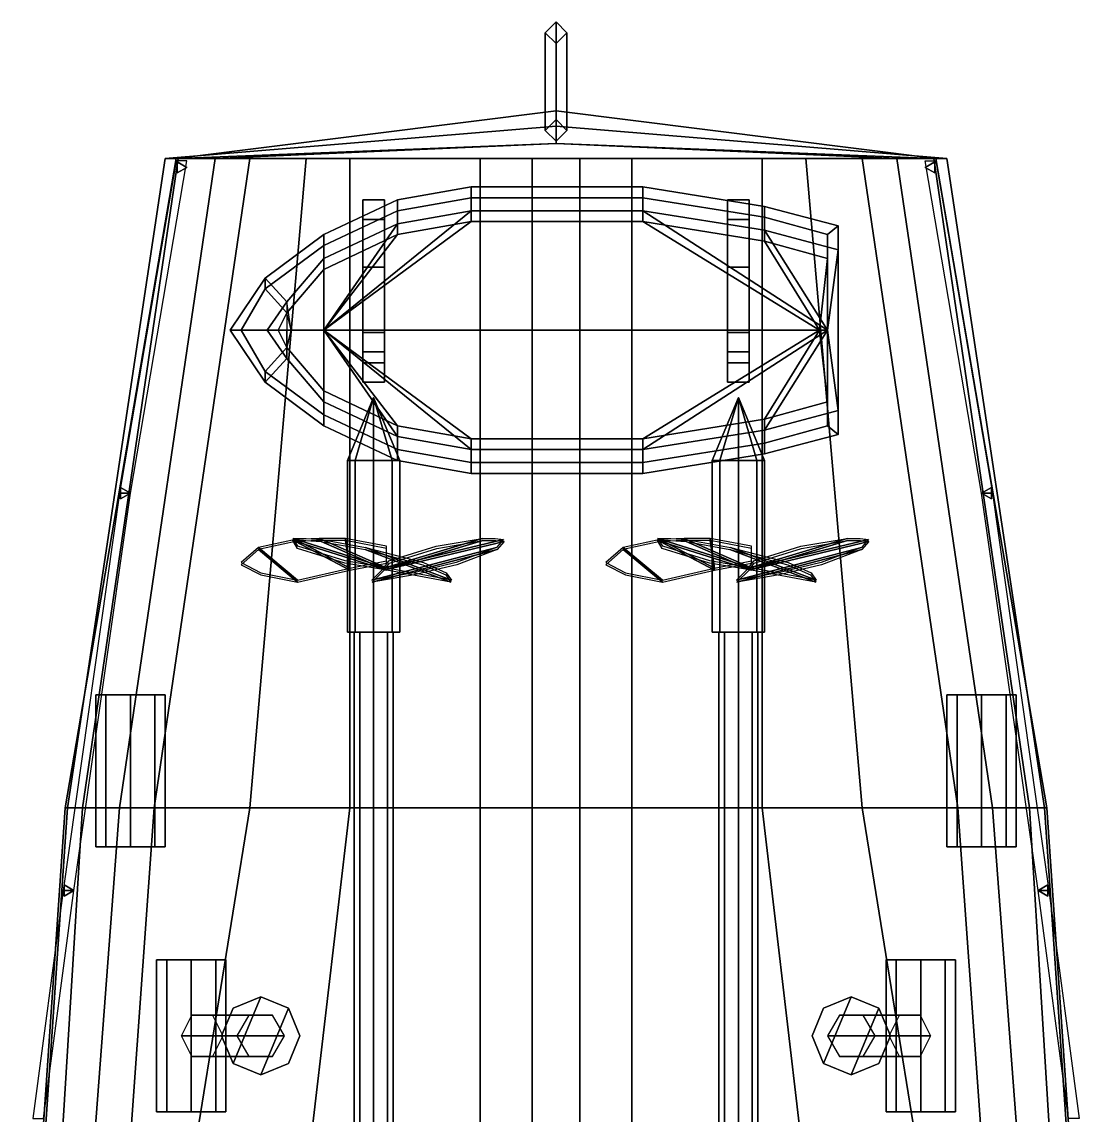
# Model space of a CAD drawing. Header units: millimetres. Extents: x -2.8 to 3, y -17.3 to 32.
# Drawn here: x -2.46 to 2.46, y 12.02 to 17.05 of the extents above; entities that cross this region are included whole.
import ezdxf

# ---------------------------------------------------------------- set-up
doc = ezdxf.new("R2010")
doc.units = ezdxf.units.MM
for name, color, linetype in [('boat', 1, 'Continuous'), ('prop', 1, 'Continuous'), ('r2', 4, 'Continuous'), ('railings', 6, 'Continuous')]:
    doc.layers.add(name, color=color, linetype=linetype)

msp = doc.modelspace()

# ---------------------------------------------------------------- linework, layer by layer
for points in [[(0, 16.6, 1.53), (-0.05, 16.55, 1.53), (-0.05, 17, 3.99), (0, 17.05, 3.99)], [(0, 17.05, 3.99), (-0.05, 17, 3.99), (0, 16.95, 3.99), (0.05, 17, 3.99)], [(0.05, 16.55, 1.53), (0, 16.6, 1.53), (0, 17.05, 3.99), (0.05, 17, 3.99)], [(-0.05, 16.55, 1.53), (0, 16.5, 1.53), (0, 16.95, 3.99), (-0.05, 17, 3.99)], [(0, 16.5, 1.53), (0.05, 16.55, 1.53), (0.05, 17, 3.99), (0, 16.95, 3.99)], [(0, 16.64, 1.58), (0, 16.57, 0.92), (-1.8, 16.42, 0.92), (-1.75, 16.42, 1.53)], [(0, 16.64, 1.58), (0, 16.64, 1.58), (-1.75, 16.42, 1.53), (1.75, 16.42, 1.53)], [(1.75, 16.42, 1.53), (1.8, 16.42, 0.92), (0, 16.57, 0.92), (0, 16.64, 1.58)], [(0, 16.57, 0.92), (0, 16.49, 0.36), (-1.74, 16.42, 0.36), (-1.8, 16.42, 0.92)], [(1.8, 16.42, 0.92), (1.74, 16.42, 0.36), (0, 16.49, 0.36), (0, 16.57, 0.92)], [(0, 16.49, 0.36), (0, 16.49, 0.36), (-1.57, 16.42), (-1.74, 16.42, 0.36)], [(0, 16.49, 0.36), (1.57, 16.42), (-1.57, 16.42)], [(1.74, 16.42, 0.36), (1.57, 16.42), (0, 16.49, 0.36)], [(-1.75, 16.42, 1.53), (-1.8, 16.42, 0.92), (-2.25, 13.43, 1.05), (-2.26, 13.43, 1.49)], [(-2.26, 13.43, 1.49), (2.26, 13.43, 1.49), (1.75, 16.42, 1.53), (-1.75, 16.42, 1.53)], [(-1.8, 16.42, 0.92), (-1.74, 16.42, 0.36), (-2.18, 13.43, 0.44), (-2.25, 13.43, 1.05)], [(-1.74, 16.42, 0.36), (-1.57, 16.42), (-2.01, 13.43), (-2.18, 13.43, 0.44)], [(-1.57, 16.42), (-1.41, 16.42, -0.18), (-1.85, 13.43, -0.22), (-2.01, 13.43)], [(-1.41, 16.42, -0.18), (-1.15, 16.42, -0.21), (-1.41, 13.43, -0.33), (-1.85, 13.43, -0.22)], [(1.57, 16.42), (1.41, 16.42, -0.18), (-1.41, 16.42, -0.18), (-1.57, 16.42)], [(-1.15, 16.42, -0.21), (-0.95, 16.42, -0.23), (-0.95, 13.43, -0.45), (-1.41, 13.43, -0.33)], [(1.41, 16.42, -0.18), (1.15, 16.42, -0.21), (-1.15, 16.42, -0.21), (-1.41, 16.42, -0.18)], [(1.15, 16.42, -0.21), (0.95, 16.42, -0.23), (-0.95, 16.42, -0.23), (-1.15, 16.42, -0.21)], [(-0.95, 16.42, -0.23), (-0.35, 16.42, -0.29), (-0.35, 13.43, -0.59), (-0.95, 13.43, -0.45)], [(0.95, 16.42, -0.23), (0.35, 16.42, -0.29), (-0.35, 16.42, -0.29), (-0.95, 16.42, -0.23)], [(-0.35, 16.42, -0.29), (-0.11, 16.42, -0.31), (-0.11, 13.43, -0.65), (-0.35, 13.43, -0.59)], [(0.35, 16.42, -0.29), (0.11, 16.42, -0.31), (-0.11, 16.42, -0.31), (-0.35, 16.42, -0.29)], [(-0.11, 16.42, -0.31), (0.11, 16.42, -0.31), (0.11, 13.43, -0.65), (-0.11, 13.43, -0.65)], [(0.35, 13.43, -0.59), (0.11, 13.43, -0.65), (0.11, 16.42, -0.31), (0.35, 16.42, -0.29)], [(0.95, 13.43, -0.45), (0.35, 13.43, -0.59), (0.35, 16.42, -0.29), (0.95, 16.42, -0.23)], [(1.41, 13.43, -0.33), (0.95, 13.43, -0.45), (0.95, 16.42, -0.23), (1.15, 16.42, -0.21)], [(1.85, 13.43, -0.22), (1.41, 13.43, -0.33), (1.15, 16.42, -0.21), (1.41, 16.42, -0.18)], [(2.01, 13.43), (1.85, 13.43, -0.22), (1.41, 16.42, -0.18), (1.57, 16.42)], [(2.18, 13.43, 0.44), (2.01, 13.43), (1.57, 16.42), (1.74, 16.42, 0.36)], [(2.25, 13.43, 1.05), (2.18, 13.43, 0.44), (1.74, 16.42, 0.36), (1.8, 16.42, 0.92)], [(2.26, 13.43, 1.49), (2.25, 13.43, 1.05), (1.8, 16.42, 0.92), (1.75, 16.42, 1.53)], [(-0.89, 16.14, -1.46), (-0.89, 15.62, -0.63), (-0.89, 15.62, -0.32), (-0.89, 16.23, -0.32)], [(-0.89, 16.23, -0.32), (-0.89, 15.62, -0.32), (-0.79, 15.62, -0.32), (-0.79, 16.23, -0.32)], [(-0.79, 16.23, -0.32), (-0.79, 16.14, -1.46), (-0.89, 16.14, -1.46), (-0.89, 16.23, -0.32)], [(-0.79, 15.62, -0.32), (-0.79, 15.62, -0.63), (-0.79, 16.14, -1.46), (-0.79, 16.23, -0.32)], [(0.79, 16.23, -0.32), (0.79, 15.62, -0.32), (0.89, 15.62, -0.32), (0.89, 16.23, -0.32)], [(0.79, 16.14, -1.46), (0.79, 15.62, -0.63), (0.79, 15.62, -0.32), (0.79, 16.23, -0.32)], [(0.89, 16.23, -0.32), (0.89, 16.14, -1.46), (0.79, 16.14, -1.46), (0.79, 16.23, -0.32)], [(0.89, 15.62, -0.32), (0.89, 15.62, -0.63), (0.89, 16.14, -1.46), (0.89, 16.23, -0.32)], [(-0.89, 15.92, -1.59), (-0.89, 15.53, -1.59), (-0.89, 15.62, -0.63), (-0.89, 16.14, -1.46)], [(-0.79, 16.14, -1.46), (-0.79, 15.92, -1.59), (-0.89, 15.92, -1.59), (-0.89, 16.14, -1.46)], [(-0.79, 15.62, -0.63), (-0.79, 15.53, -1.59), (-0.79, 15.92, -1.59), (-0.79, 16.14, -1.46)], [(0.79, 15.92, -1.59), (0.79, 15.53, -1.59), (0.79, 15.62, -0.63), (0.79, 16.14, -1.46)], [(0.89, 16.14, -1.46), (0.89, 15.92, -1.59), (0.79, 15.92, -1.59), (0.79, 16.14, -1.46)], [(0.89, 15.62, -0.63), (0.89, 15.53, -1.59), (0.89, 15.92, -1.59), (0.89, 16.14, -1.46)], [(-0.79, 15.92, -1.59), (-0.79, 15.53, -1.59), (-0.89, 15.53, -1.59), (-0.89, 15.92, -1.59)], [(0.89, 15.92, -1.59), (0.89, 15.53, -1.59), (0.79, 15.53, -1.59), (0.79, 15.92, -1.59)], [(-0.89, 15.53, -1.59), (-0.89, 15.48, -1.52), (-0.89, 15.39, -0.63), (-0.89, 15.62, -0.63)], [(-0.89, 15.62, -0.63), (-0.89, 15.39, -0.63), (-0.79, 15.39, -0.63), (-0.79, 15.62, -0.63)], [(-0.89, 15.62, -0.32), (-0.89, 15.62, -0.63), (-0.79, 15.62, -0.63), (-0.79, 15.62, -0.32)], [(-0.79, 15.39, -0.63), (-0.79, 15.48, -1.52), (-0.79, 15.53, -1.59), (-0.79, 15.62, -0.63)], [(0.79, 15.53, -1.59), (0.79, 15.48, -1.52), (0.79, 15.39, -0.63), (0.79, 15.62, -0.63)], [(0.79, 15.62, -0.63), (0.79, 15.39, -0.63), (0.89, 15.39, -0.63), (0.89, 15.62, -0.63)], [(0.79, 15.62, -0.32), (0.79, 15.62, -0.63), (0.89, 15.62, -0.63), (0.89, 15.62, -0.32)], [(0.89, 15.39, -0.63), (0.89, 15.48, -1.52), (0.89, 15.53, -1.59), (0.89, 15.62, -0.63)], [(-0.79, 15.53, -1.59), (-0.79, 15.48, -1.52), (-0.89, 15.48, -1.52), (-0.89, 15.53, -1.59)], [(0.89, 15.53, -1.59), (0.89, 15.48, -1.52), (0.79, 15.48, -1.52), (0.79, 15.53, -1.59)], [(-0.89, 15.39, -0.63), (-0.89, 15.48, -1.52), (-0.79, 15.48, -1.52), (-0.79, 15.39, -0.63)], [(0.79, 15.39, -0.63), (0.79, 15.48, -1.52), (0.89, 15.48, -1.52), (0.89, 15.39, -0.63)], [(-0.9036, 14.24, -1.1064), (-0.93, 14.24, -1.17), (-0.93, 9.01, -0.77), (-0.9036, 9.01, -0.7064)], [(-0.93, 14.24, -1.17), (-0.9036, 14.24, -1.2336), (-0.9036, 9.01, -0.8336), (-0.93, 9.01, -0.77)], [(-0.84, 14.24, -1.08), (-0.9036, 14.24, -1.1064), (-0.9036, 9.01, -0.7064), (-0.84, 9.01, -0.68)], [(-0.9036, 14.24, -1.2336), (-0.84, 14.24, -1.26), (-0.84, 9.01, -0.86), (-0.9036, 9.01, -0.8336)], [(-0.7764, 14.24, -1.1064), (-0.84, 14.24, -1.08), (-0.84, 9.01, -0.68), (-0.7764, 9.01, -0.7064)], [(-0.84, 14.24, -1.26), (-0.7764, 14.24, -1.2336), (-0.7764, 9.01, -0.8336), (-0.84, 9.01, -0.86)], [(-0.75, 14.24, -1.17), (-0.7764, 14.24, -1.1064), (-0.7764, 9.01, -0.7064), (-0.75, 9.01, -0.77)], [(-0.7764, 14.24, -1.2336), (-0.75, 14.24, -1.17), (-0.75, 9.01, -0.77), (-0.7764, 9.01, -0.8336)], [(0.7764, 14.24, -1.1064), (0.75, 14.24, -1.17), (0.75, 9.01, -0.77), (0.7764, 9.01, -0.7064)], [(0.75, 14.24, -1.17), (0.7764, 14.24, -1.2336), (0.7764, 9.01, -0.8336), (0.75, 9.01, -0.77)], [(0.84, 14.24, -1.08), (0.7764, 14.24, -1.1064), (0.7764, 9.01, -0.7064), (0.84, 9.01, -0.68)], [(0.7764, 14.24, -1.2336), (0.84, 14.24, -1.26), (0.84, 9.01, -0.86), (0.7764, 9.01, -0.8336)], [(0.9036, 14.24, -1.1064), (0.84, 14.24, -1.08), (0.84, 9.01, -0.68), (0.9036, 9.01, -0.7064)], [(0.84, 14.24, -1.26), (0.9036, 14.24, -1.2336), (0.9036, 9.01, -0.8336), (0.84, 9.01, -0.86)], [(0.93, 14.24, -1.17), (0.9036, 14.24, -1.1064), (0.9036, 9.01, -0.7064), (0.93, 9.01, -0.77)], [(0.9036, 14.24, -1.2336), (0.93, 14.24, -1.17), (0.93, 9.01, -0.77), (0.9036, 9.01, -0.8336)], [(-2.12, 13.25, 1.67), (-2.0731, 13.25, 1.7831), (-2.0731, 13.95, 1.7831), (-2.12, 13.95, 1.67)], [(-2.0731, 13.95, 1.7831), (-1.8, 13.95, 1.67), (-1.8469, 13.95, 1.5569), (-2.12, 13.95, 1.67)], [(-2.0731, 13.25, 1.5569), (-2.12, 13.25, 1.67), (-2.12, 13.95, 1.67), (-2.0731, 13.95, 1.5569)], [(-2.12, 13.95, 1.67), (-1.8469, 13.95, 1.5569), (-1.96, 13.95, 1.51), (-2.0731, 13.95, 1.5569)], [(-1.96, 13.95, 1.83), (-1.8469, 13.95, 1.7831), (-1.8, 13.95, 1.67), (-2.0731, 13.95, 1.7831)], [(-2.0731, 13.25, 1.7831), (-1.96, 13.25, 1.83), (-1.96, 13.95, 1.83), (-2.0731, 13.95, 1.7831)], [(-1.96, 13.25, 1.51), (-2.0731, 13.25, 1.5569), (-2.0731, 13.95, 1.5569), (-1.96, 13.95, 1.51)], [(-1.96, 13.25, 1.83), (-1.8469, 13.25, 1.7831), (-1.8469, 13.95, 1.7831), (-1.96, 13.95, 1.83)], [(-1.8469, 13.25, 1.5569), (-1.96, 13.25, 1.51), (-1.96, 13.95, 1.51), (-1.8469, 13.95, 1.5569)], [(-1.8469, 13.25, 1.7831), (-1.8, 13.25, 1.67), (-1.8, 13.95, 1.67), (-1.8469, 13.95, 1.7831)], [(-1.8, 13.25, 1.67), (-1.8469, 13.25, 1.5569), (-1.8469, 13.95, 1.5569), (-1.8, 13.95, 1.67)], [(2.0731, 13.95, 1.7831), (1.8, 13.95, 1.67), (1.8469, 13.95, 1.7831), (1.96, 13.95, 1.83)], [(2.12, 13.95, 1.67), (1.8469, 13.95, 1.5569), (1.8, 13.95, 1.67), (2.0731, 13.95, 1.7831)], [(1.8469, 13.95, 1.7831), (1.8, 13.95, 1.67), (1.8, 13.25, 1.67), (1.8469, 13.25, 1.7831)], [(1.8, 13.95, 1.67), (1.8469, 13.95, 1.5569), (1.8469, 13.25, 1.5569), (1.8, 13.25, 1.67)], [(1.96, 13.95, 1.83), (1.8469, 13.95, 1.7831), (1.8469, 13.25, 1.7831), (1.96, 13.25, 1.83)], [(1.8469, 13.95, 1.5569), (1.96, 13.95, 1.51), (1.96, 13.25, 1.51), (1.8469, 13.25, 1.5569)], [(2.0731, 13.95, 1.5569), (1.96, 13.95, 1.51), (1.8469, 13.95, 1.5569), (2.12, 13.95, 1.67)], [(2.0731, 13.95, 1.7831), (1.96, 13.95, 1.83), (1.96, 13.25, 1.83), (2.0731, 13.25, 1.7831)], [(1.96, 13.95, 1.51), (2.0731, 13.95, 1.5569), (2.0731, 13.25, 1.5569), (1.96, 13.25, 1.51)], [(2.12, 13.95, 1.67), (2.0731, 13.95, 1.7831), (2.0731, 13.25, 1.7831), (2.12, 13.25, 1.67)], [(2.0731, 13.95, 1.5569), (2.12, 13.95, 1.67), (2.12, 13.25, 1.67), (2.0731, 13.25, 1.5569)], [(-2.26, 13.43, 1.49), (-2.25, 13.43, 1.05), (-2.45, 10.52, 1.05), (-2.46, 10.52, 1.5)], [(2.26, 13.43, 1.49), (-2.26, 13.43, 1.49), (-2.46, 10.52, 1.5), (2.46, 10.52, 1.5)], [(-2.25, 13.43, 1.05), (-2.18, 13.43, 0.44), (-2.36, 10.52, 0.44), (-2.45, 10.52, 1.05)], [(-2.18, 13.43, 0.44), (-2.01, 13.43), (-2.23, 10.52), (-2.36, 10.52, 0.44)], [(-2.01, 13.43), (-1.85, 13.43, -0.22), (-2.06, 10.52, -0.26), (-2.23, 10.52)], [(-1.85, 13.43, -0.22), (-1.41, 13.43, -0.33), (-1.88, 10.52, -0.33), (-2.06, 10.52, -0.26)], [(-1.41, 13.43, -0.33), (-0.95, 13.43, -0.45), (-1.29, 10.52, -0.57), (-1.88, 10.52, -0.33)], [(-0.95, 13.43, -0.45), (-0.35, 13.43, -0.59), (-0.35, 10.52, -0.85), (-1.29, 10.52, -0.57)], [(-0.35, 13.43, -0.59), (-0.11, 13.43, -0.65), (-0.11, 10.52, -0.92), (-0.35, 10.52, -0.85)], [(-0.11, 13.43, -0.65), (-0.11, 13.43, -0.65), (-0.11, 11.34, -1.71), (-0.11, 10.52, -0.92)], [(-0.11, 13.43, -0.65), (0.11, 13.43, -0.65), (0.11, 11.34, -1.71), (-0.11, 11.34, -1.71)], [(0.11, 10.52, -0.92), (0.11, 11.34, -1.71), (0.11, 13.43, -0.65)], [(0.35, 10.52, -0.85), (0.11, 10.52, -0.92), (0.11, 13.43, -0.65), (0.35, 13.43, -0.59)], [(1.29, 10.52, -0.57), (0.35, 10.52, -0.85), (0.35, 13.43, -0.59), (0.95, 13.43, -0.45)], [(1.88, 10.52, -0.33), (1.29, 10.52, -0.57), (0.95, 13.43, -0.45), (1.41, 13.43, -0.33)], [(2.06, 10.52, -0.26), (1.88, 10.52, -0.33), (1.41, 13.43, -0.33), (1.85, 13.43, -0.22)], [(2.23, 10.52), (2.06, 10.52, -0.26), (1.85, 13.43, -0.22), (2.01, 13.43)], [(2.36, 10.52, 0.44), (2.23, 10.52), (2.01, 13.43), (2.18, 13.43, 0.44)], [(2.45, 10.52, 1.05), (2.36, 10.52, 0.44), (2.18, 13.43, 0.44), (2.25, 13.43, 1.05)], [(2.46, 10.52, 1.5), (2.45, 10.52, 1.05), (2.25, 13.43, 1.05), (2.26, 13.43, 1.49)], [(-2.12, 13.25, 1.67), (-1.8469, 13.25, 1.5569), (-1.8, 13.25, 1.67), (-2.0731, 13.25, 1.7831)], [(-2.0731, 13.25, 1.5569), (-1.96, 13.25, 1.51), (-1.8469, 13.25, 1.5569), (-2.12, 13.25, 1.67)], [(-2.0731, 13.25, 1.7831), (-1.8, 13.25, 1.67), (-1.8469, 13.25, 1.7831), (-1.96, 13.25, 1.83)], [(1.96, 13.25, 1.83), (1.8469, 13.25, 1.7831), (1.8, 13.25, 1.67), (2.0731, 13.25, 1.7831)], [(2.0731, 13.25, 1.7831), (1.8, 13.25, 1.67), (1.8469, 13.25, 1.5569), (2.12, 13.25, 1.67)], [(2.12, 13.25, 1.67), (1.8469, 13.25, 1.5569), (1.96, 13.25, 1.51), (2.0731, 13.25, 1.5569)], [(-1.84, 12.73, 2.38), (-1.5669, 12.73, 2.2669), (-1.68, 12.73, 2.22), (-1.7931, 12.73, 2.2669)], [(-1.7931, 12.03, 2.2669), (-1.84, 12.03, 2.38), (-1.84, 12.73, 2.38), (-1.7931, 12.73, 2.2669)], [(-1.7931, 12.73, 2.4931), (-1.52, 12.73, 2.38), (-1.5669, 12.73, 2.2669), (-1.84, 12.73, 2.38)], [(-1.84, 12.03, 2.38), (-1.7931, 12.03, 2.4931), (-1.7931, 12.73, 2.4931), (-1.84, 12.73, 2.38)], [(-1.68, 12.03, 2.22), (-1.7931, 12.03, 2.2669), (-1.7931, 12.73, 2.2669), (-1.68, 12.73, 2.22)], [(-1.7931, 12.03, 2.4931), (-1.68, 12.03, 2.54), (-1.68, 12.73, 2.54), (-1.7931, 12.73, 2.4931)], [(-1.68, 12.73, 2.54), (-1.5669, 12.73, 2.4931), (-1.52, 12.73, 2.38), (-1.7931, 12.73, 2.4931)], [(-1.5669, 12.03, 2.2669), (-1.68, 12.03, 2.22), (-1.68, 12.73, 2.22), (-1.5669, 12.73, 2.2669)], [(-1.68, 12.03, 2.54), (-1.5669, 12.03, 2.4931), (-1.5669, 12.73, 2.4931), (-1.68, 12.73, 2.54)], [(-1.52, 12.03, 2.38), (-1.5669, 12.03, 2.2669), (-1.5669, 12.73, 2.2669), (-1.52, 12.73, 2.38)], [(-1.5669, 12.03, 2.4931), (-1.52, 12.03, 2.38), (-1.52, 12.73, 2.38), (-1.5669, 12.73, 2.4931)], [(1.52, 12.73, 2.38), (1.5669, 12.73, 2.2669), (1.5669, 12.03, 2.2669), (1.52, 12.03, 2.38)], [(1.84, 12.73, 2.38), (1.5669, 12.73, 2.2669), (1.52, 12.73, 2.38), (1.7931, 12.73, 2.4931)], [(1.5669, 12.73, 2.4931), (1.52, 12.73, 2.38), (1.52, 12.03, 2.38), (1.5669, 12.03, 2.4931)], [(1.7931, 12.73, 2.4931), (1.52, 12.73, 2.38), (1.5669, 12.73, 2.4931), (1.68, 12.73, 2.54)], [(1.7931, 12.73, 2.2669), (1.68, 12.73, 2.22), (1.5669, 12.73, 2.2669), (1.84, 12.73, 2.38)], [(1.5669, 12.73, 2.2669), (1.68, 12.73, 2.22), (1.68, 12.03, 2.22), (1.5669, 12.03, 2.2669)], [(1.68, 12.73, 2.54), (1.5669, 12.73, 2.4931), (1.5669, 12.03, 2.4931), (1.68, 12.03, 2.54)], [(1.68, 12.73, 2.22), (1.7931, 12.73, 2.2669), (1.7931, 12.03, 2.2669), (1.68, 12.03, 2.22)], [(1.7931, 12.73, 2.4931), (1.68, 12.73, 2.54), (1.68, 12.03, 2.54), (1.7931, 12.03, 2.4931)], [(1.7931, 12.73, 2.2669), (1.84, 12.73, 2.38), (1.84, 12.03, 2.38), (1.7931, 12.03, 2.2669)], [(1.84, 12.73, 2.38), (1.7931, 12.73, 2.4931), (1.7931, 12.03, 2.4931), (1.84, 12.03, 2.38)], [(-1.4873, 12.5073, 1.62), (-1.54, 12.38, 1.62), (-1.4873, 12.2527, 1.62), (-1.36, 12.56, 1.62)], [(-1.4873, 12.5073, 1.62), (-1.36, 12.56, 1.62), (-1.36, 12.56, 1.49), (-1.4873, 12.5073, 1.49)], [(-1.36, 12.56, 1.62), (-1.4873, 12.2527, 1.62), (-1.36, 12.2, 1.62), (-1.2327, 12.5073, 1.62)], [(-1.36, 12.56, 1.62), (-1.2327, 12.5073, 1.62), (-1.2327, 12.5073, 1.49), (-1.36, 12.56, 1.49)], [(1.2327, 12.2527, 1.62), (1.36, 12.56, 1.62), (1.2327, 12.5073, 1.62), (1.18, 12.38, 1.62)], [(1.2327, 12.5073, 1.62), (1.36, 12.56, 1.62), (1.36, 12.56, 1.49), (1.2327, 12.5073, 1.49)], [(1.36, 12.2, 1.62), (1.4873, 12.5073, 1.62), (1.36, 12.56, 1.62), (1.2327, 12.2527, 1.62)], [(1.36, 12.56, 1.62), (1.4873, 12.5073, 1.62), (1.4873, 12.5073, 1.49), (1.36, 12.56, 1.49)], [(-1.54, 12.38, 1.62), (-1.4873, 12.5073, 1.62), (-1.4873, 12.5073, 1.49), (-1.54, 12.38, 1.49)], [(-1.2327, 12.5073, 1.62), (-1.36, 12.2, 1.62), (-1.2327, 12.2527, 1.62), (-1.18, 12.38, 1.62)], [(-1.2327, 12.5073, 1.62), (-1.18, 12.38, 1.62), (-1.18, 12.38, 1.49), (-1.2327, 12.5073, 1.49)], [(1.18, 12.38, 1.62), (1.2327, 12.5073, 1.62), (1.2327, 12.5073, 1.49), (1.18, 12.38, 1.49)], [(1.4873, 12.2527, 1.62), (1.54, 12.38, 1.62), (1.4873, 12.5073, 1.62), (1.36, 12.2, 1.62)], [(1.4873, 12.5073, 1.62), (1.54, 12.38, 1.62), (1.54, 12.38, 1.49), (1.4873, 12.5073, 1.49)], [(-1.415, 12.4753, 1.62), (-1.47, 12.38, 1.62), (-1.7253, 12.38, 2.245), (-1.6776, 12.4753, 2.2725)], [(-1.305, 12.4753, 1.62), (-1.415, 12.4753, 1.62), (-1.6776, 12.4753, 2.2725), (-1.5824, 12.4753, 2.3275)], [(-1.25, 12.38, 1.62), (-1.305, 12.4753, 1.62), (-1.5824, 12.4753, 2.3275), (-1.5347, 12.38, 2.355)], [(1.305, 12.4753, 1.62), (1.25, 12.38, 1.62), (1.5347, 12.38, 2.355), (1.5824, 12.4753, 2.3275)], [(1.415, 12.4753, 1.62), (1.305, 12.4753, 1.62), (1.5824, 12.4753, 2.3275), (1.6776, 12.4753, 2.2725)], [(1.47, 12.38, 1.62), (1.415, 12.4753, 1.62), (1.6776, 12.4753, 2.2725), (1.7253, 12.38, 2.245)], [(-1.47, 12.38, 1.62), (-1.415, 12.2847, 1.62), (-1.6776, 12.2847, 2.2725), (-1.7253, 12.38, 2.245)], [(-1.305, 12.2847, 1.62), (-1.25, 12.38, 1.62), (-1.5347, 12.38, 2.355), (-1.5824, 12.2847, 2.3275)], [(-1.4873, 12.2527, 1.62), (-1.54, 12.38, 1.62), (-1.54, 12.38, 1.49), (-1.4873, 12.2527, 1.49)], [(-1.18, 12.38, 1.62), (-1.2327, 12.2527, 1.62), (-1.2327, 12.2527, 1.49), (-1.18, 12.38, 1.49)], [(1.2327, 12.2527, 1.62), (1.18, 12.38, 1.62), (1.18, 12.38, 1.49), (1.2327, 12.2527, 1.49)], [(1.25, 12.38, 1.62), (1.305, 12.2847, 1.62), (1.5824, 12.2847, 2.3275), (1.5347, 12.38, 2.355)], [(1.415, 12.2847, 1.62), (1.47, 12.38, 1.62), (1.7253, 12.38, 2.245), (1.6776, 12.2847, 2.2725)], [(1.54, 12.38, 1.62), (1.4873, 12.2527, 1.62), (1.4873, 12.2527, 1.49), (1.54, 12.38, 1.49)], [(-1.415, 12.2847, 1.62), (-1.305, 12.2847, 1.62), (-1.5824, 12.2847, 2.3275), (-1.6776, 12.2847, 2.2725)], [(-1.36, 12.2, 1.62), (-1.4873, 12.2527, 1.62), (-1.4873, 12.2527, 1.49), (-1.36, 12.2, 1.49)], [(-1.2327, 12.2527, 1.62), (-1.36, 12.2, 1.62), (-1.36, 12.2, 1.49), (-1.2327, 12.2527, 1.49)], [(1.36, 12.2, 1.62), (1.2327, 12.2527, 1.62), (1.2327, 12.2527, 1.49), (1.36, 12.2, 1.49)], [(1.305, 12.2847, 1.62), (1.415, 12.2847, 1.62), (1.6776, 12.2847, 2.2725), (1.5824, 12.2847, 2.3275)], [(1.4873, 12.2527, 1.62), (1.36, 12.2, 1.62), (1.36, 12.2, 1.49), (1.4873, 12.2527, 1.49)], [(-1.7931, 12.03, 2.2669), (-1.68, 12.03, 2.22), (-1.5669, 12.03, 2.2669), (-1.84, 12.03, 2.38)], [(-1.84, 12.03, 2.38), (-1.5669, 12.03, 2.2669), (-1.52, 12.03, 2.38), (-1.7931, 12.03, 2.4931)], [(-1.7931, 12.03, 2.4931), (-1.52, 12.03, 2.38), (-1.5669, 12.03, 2.4931), (-1.68, 12.03, 2.54)], [(1.7931, 12.03, 2.4931), (1.52, 12.03, 2.38), (1.5669, 12.03, 2.2669), (1.84, 12.03, 2.38)], [(1.68, 12.03, 2.54), (1.5669, 12.03, 2.4931), (1.52, 12.03, 2.38), (1.7931, 12.03, 2.4931)], [(1.84, 12.03, 2.38), (1.5669, 12.03, 2.2669), (1.68, 12.03, 2.22), (1.7931, 12.03, 2.2669)]]:
    msp.add_3dface(points)
at = {"layer": 'boat'}
for points in [[(-0.39, 16.18, 1.79), (-0.73, 16.12, 1.79), (-0.73, 16.23, 2.29), (-0.39, 16.29, 2.29)], [(-0.73, 16.23, 2.29), (-0.73, 16.18, 2.29), (-0.39, 16.24, 2.29), (-0.39, 16.29, 2.29)], [(0.4, 16.18, 1.79), (-0.39, 16.18, 1.79), (-0.39, 16.29, 2.29), (0.4, 16.29, 2.29)], [(-0.39, 16.29, 2.29), (-0.39, 16.24, 2.29), (0.4, 16.24, 2.29), (0.4, 16.29, 2.29)], [(0.96, 16.09, 1.79), (0.4, 16.18, 1.79), (0.4, 16.29, 2.29), (0.96, 16.2, 2.29)], [(0.4, 16.29, 2.29), (0.4, 16.24, 2.29), (0.96, 16.15, 2.29), (0.96, 16.2, 2.29)], [(-0.73, 16.12, 1.79), (-1.07, 15.96, 1.79), (-1.07, 16.07, 2.29), (-0.73, 16.23, 2.29)], [(-1.07, 16.07, 2.29), (-1.07, 16.02, 2.29), (-0.73, 16.18, 2.29), (-0.73, 16.23, 2.29)], [(-0.39, 16.24, 2.29), (-0.73, 16.18, 2.29), (-0.73, 16.07, 1.79), (-0.39, 16.13, 1.79)], [(0.4, 16.24, 2.29), (-0.39, 16.24, 2.29), (-0.39, 16.13, 1.79), (0.4, 16.13, 1.79)], [(0.96, 16.15, 2.29), (0.4, 16.24, 2.29), (0.4, 16.13, 1.79), (0.96, 16.04, 1.79)], [(-0.73, 16.18, 2.29), (-1.07, 16.02, 2.29), (-1.07, 15.91, 1.79), (-0.73, 16.07, 1.79)], [(-1.07, 15.63, 1.6), (-1.07, 15.63, 1.6), (-0.73, 16.12, 1.79), (-0.39, 16.18, 1.79)], [(1.25, 15.63, 1.6), (-1.07, 15.63, 1.6), (-0.39, 16.18, 1.79), (0.4, 16.18, 1.79)], [(1.25, 15.63, 1.6), (1.25, 15.63, 1.6), (0.4, 16.18, 1.79), (0.96, 16.09, 1.79)], [(1.3, 16, 1.79), (0.96, 16.09, 1.79), (0.96, 16.2, 2.29), (1.3, 16.11, 2.29)], [(0.96, 16.2, 2.29), (0.96, 16.15, 2.29), (1.25, 16.07, 2.29), (1.3, 16.11, 2.29)], [(-0.39, 16.13, 1.79), (-0.73, 16.07, 1.79), (-1.07, 15.63, 1.65)], [(0.4, 16.13, 1.79), (-0.39, 16.13, 1.79), (-1.07, 15.63, 1.65), (1.2132, 15.63, 1.65)], [(-1.07, 15.63, 1.6), (-1.07, 15.63, 1.6), (-1.07, 15.96, 1.79), (-0.73, 16.12, 1.79)], [(0.96, 16.04, 1.79), (0.4, 16.13, 1.79), (1.2132, 15.63, 1.65)], [(1.25, 16.07, 2.29), (0.96, 16.15, 2.29), (0.96, 16.04, 1.79), (1.25, 15.96, 1.79)], [(-1.07, 15.96, 1.79), (-1.24, 15.76, 1.79), (-1.34, 15.87, 2.29), (-1.07, 16.07, 2.29)], [(-1.34, 15.87, 2.29), (-1.34, 15.82, 2.29), (-1.07, 16.02, 2.29), (-1.07, 16.07, 2.29)], [(-0.73, 16.07, 1.79), (-1.07, 15.91, 1.79), (-1.07, 15.63, 1.65)], [(1.25, 15.63, 1.6), (1.25, 15.63, 1.6), (0.96, 16.09, 1.79), (1.3, 16, 1.79)], [(1.3, 16.11, 2.29), (1.25, 16.07, 2.29), (1.25, 15.19, 2.29), (1.3, 15.15, 2.29)], [(1.25, 15.19, 2.29), (1.25, 16.07, 2.29), (1.25, 15.96, 1.79), (1.25, 15.3, 1.79)], [(1.3, 15.26, 1.79), (1.3, 16, 1.79), (1.3, 16.11, 2.29), (1.3, 15.15, 2.29)], [(-1.07, 16.02, 2.29), (-1.34, 15.82, 2.29), (-1.24, 15.71, 1.79), (-1.07, 15.91, 1.79)], [(1.25, 15.96, 1.79), (0.96, 16.04, 1.79), (1.2132, 15.63, 1.65)], [(1.25, 15.63, 1.6), (1.25, 15.63, 1.6), (1.3, 16, 1.79), (1.3, 15.26, 1.79)], [(-1.07, 15.63, 1.65), (-1.22, 15.63, 1.7), (-1.24, 15.76, 1.79), (-1.07, 15.96, 1.79)], [(1.25, 15.3, 1.79), (1.25, 15.96, 1.79), (1.2132, 15.63, 1.65)], [(-1.24, 15.76, 1.79), (-1.33, 15.63, 1.79), (-1.5, 15.63, 2.29), (-1.34, 15.87, 2.29)], [(-1.5, 15.63, 2.29), (-1.45, 15.63, 2.29), (-1.34, 15.82, 2.29), (-1.34, 15.87, 2.29)], [(-1.07, 15.91, 1.79), (-1.24, 15.71, 1.79), (-1.24, 15.63, 1.65), (-1.07, 15.63, 1.6)], [(-1.34, 15.82, 2.29), (-1.45, 15.63, 2.29), (-1.28, 15.63, 1.79), (-1.24, 15.71, 1.79)], [(-1.24, 15.63, 1.65), (-1.24, 15.63, 1.65), (-1.33, 15.63, 1.79), (-1.24, 15.76, 1.79)], [(-1.24, 15.71, 1.79), (-1.28, 15.63, 1.79), (-1.22, 15.63, 1.7)], [(-1.34, 15.44, 2.29), (-1.45, 15.63, 2.29), (-1.5, 15.63, 2.29), (-1.34, 15.39, 2.29)], [(-1.34, 15.39, 2.29), (-1.5, 15.63, 2.29), (-1.33, 15.63, 1.79), (-1.24, 15.5, 1.79)], [(-1.24, 15.55, 1.79), (-1.28, 15.63, 1.79), (-1.45, 15.63, 2.29), (-1.34, 15.44, 2.29)], [(-1.24, 15.5, 1.79), (-1.33, 15.63, 1.79), (-1.24, 15.63, 1.65)], [(-1.22, 15.63, 1.7), (-1.22, 15.63, 1.7), (-1.28, 15.63, 1.79), (-1.24, 15.55, 1.79)], [(-1.07, 15.63, 1.65), (-1.22, 15.63, 1.7), (-1.24, 15.55, 1.79), (-1.07, 15.35, 1.79)], [(-1.07, 15.3, 1.79), (-1.24, 15.5, 1.79), (-1.24, 15.63, 1.65), (-1.07, 15.63, 1.6)], [(1.2132, 15.63, 1.65), (-1.07, 15.63, 1.65), (-0.39, 15.13, 1.79), (0.4, 15.13, 1.79)], [(0.4, 15.08, 1.79), (-0.39, 15.08, 1.79), (-1.07, 15.63, 1.6), (1.25, 15.63, 1.6)], [(-1.07, 15.63, 1.65), (-1.07, 15.63, 1.65), (-0.73, 15.19, 1.79), (-0.39, 15.13, 1.79)], [(-0.39, 15.08, 1.79), (-0.73, 15.14, 1.79), (-1.07, 15.63, 1.6)], [(-1.07, 15.63, 1.65), (-1.07, 15.63, 1.65), (-1.07, 15.35, 1.79), (-0.73, 15.19, 1.79)], [(-0.73, 15.14, 1.79), (-1.07, 15.3, 1.79), (-1.07, 15.63, 1.6)], [(1.2132, 15.63, 1.65), (1.2132, 15.63, 1.65), (0.4, 15.13, 1.79), (0.96, 15.22, 1.79)], [(0.96, 15.17, 1.79), (0.4, 15.08, 1.79), (1.25, 15.63, 1.6)], [(1.2132, 15.63, 1.65), (1.2132, 15.63, 1.65), (0.96, 15.22, 1.79), (1.25, 15.3, 1.79)], [(1.3, 15.26, 1.79), (0.96, 15.17, 1.79), (1.25, 15.63, 1.6)], [(-1.07, 15.35, 1.79), (-1.24, 15.55, 1.79), (-1.34, 15.44, 2.29), (-1.07, 15.24, 2.29)], [(-1.07, 15.19, 2.29), (-1.34, 15.39, 2.29), (-1.24, 15.5, 1.79), (-1.07, 15.3, 1.79)], [(-1.07, 15.24, 2.29), (-1.34, 15.44, 2.29), (-1.34, 15.39, 2.29), (-1.07, 15.19, 2.29)], [(-0.73, 15.19, 1.79), (-1.07, 15.35, 1.79), (-1.07, 15.24, 2.29), (-0.73, 15.08, 2.29)], [(-0.73, 15.03, 2.29), (-1.07, 15.19, 2.29), (-1.07, 15.3, 1.79), (-0.73, 15.14, 1.79)], [(1.25, 15.3, 1.79), (0.96, 15.22, 1.79), (0.96, 15.11, 2.29), (1.25, 15.19, 2.29)], [(1.3, 15.15, 2.29), (0.96, 15.06, 2.29), (0.96, 15.17, 1.79), (1.3, 15.26, 1.79)], [(-0.73, 15.08, 2.29), (-1.07, 15.24, 2.29), (-1.07, 15.19, 2.29), (-0.73, 15.03, 2.29)], [(0.96, 15.22, 1.79), (0.4, 15.13, 1.79), (0.4, 15.02, 2.29), (0.96, 15.11, 2.29)], [(-0.39, 15.13, 1.79), (-0.73, 15.19, 1.79), (-0.73, 15.08, 2.29), (-0.39, 15.02, 2.29)], [(0.96, 15.06, 2.29), (0.4, 14.97, 2.29), (0.4, 15.08, 1.79), (0.96, 15.17, 1.79)], [(1.25, 15.19, 2.29), (0.96, 15.11, 2.29), (0.96, 15.06, 2.29), (1.3, 15.15, 2.29)], [(-0.39, 14.97, 2.29), (-0.73, 15.03, 2.29), (-0.73, 15.14, 1.79), (-0.39, 15.08, 1.79)], [(0.4, 15.13, 1.79), (-0.39, 15.13, 1.79), (-0.39, 15.02, 2.29), (0.4, 15.02, 2.29)], [(0.96, 15.11, 2.29), (0.4, 15.02, 2.29), (0.4, 14.97, 2.29), (0.96, 15.06, 2.29)], [(-0.39, 15.02, 2.29), (-0.73, 15.08, 2.29), (-0.73, 15.03, 2.29), (-0.39, 14.97, 2.29)], [(0.4, 14.97, 2.29), (-0.39, 14.97, 2.29), (-0.39, 15.08, 1.79), (0.4, 15.08, 1.79)], [(0.4, 15.02, 2.29), (-0.39, 15.02, 2.29), (-0.39, 14.97, 2.29), (0.4, 14.97, 2.29)]]:
    msp.add_3dface(points, dxfattribs=at)
at = {"layer": 'prop'}
for points in [[(-0.9249, 15.03, -1.2549), (-0.96, 15.03, -1.17), (-0.84, 15.32, -1.17)], [(-0.96, 15.03, -1.17), (-0.9249, 15.03, -1.0851), (-0.84, 15.32, -1.17)], [(-0.84, 15.03, -1.29), (-0.9249, 15.03, -1.2549), (-0.84, 15.32, -1.17)], [(-0.9249, 15.03, -1.0851), (-0.84, 15.03, -1.05), (-0.84, 15.32, -1.17)], [(-0.72, 15.03, -1.17), (-0.7551, 15.03, -1.2549), (-0.84, 15.32, -1.17)], [(-0.7551, 15.03, -1.2549), (-0.84, 15.03, -1.29), (-0.84, 15.32, -1.17)], [(-0.84, 15.03, -1.05), (-0.7551, 15.03, -1.0851), (-0.84, 15.32, -1.17)], [(-0.7551, 15.03, -1.0851), (-0.72, 15.03, -1.17), (-0.84, 15.32, -1.17)], [(0.7551, 15.03, -1.2549), (0.72, 15.03, -1.17), (0.84, 15.32, -1.17)], [(0.72, 15.03, -1.17), (0.7551, 15.03, -1.0851), (0.84, 15.32, -1.17)], [(0.84, 15.03, -1.29), (0.7551, 15.03, -1.2549), (0.84, 15.32, -1.17)], [(0.7551, 15.03, -1.0851), (0.84, 15.03, -1.05), (0.84, 15.32, -1.17)], [(0.96, 15.03, -1.17), (0.9249, 15.03, -1.2549), (0.84, 15.32, -1.17)], [(0.9249, 15.03, -1.2549), (0.84, 15.03, -1.29), (0.84, 15.32, -1.17)], [(0.84, 15.03, -1.05), (0.9249, 15.03, -1.0851), (0.84, 15.32, -1.17)], [(0.9249, 15.03, -1.0851), (0.96, 15.03, -1.17), (0.84, 15.32, -1.17)], [(-0.9249, 15.03, -1.0851), (-0.96, 15.03, -1.17), (-0.96, 14.24, -1.17), (-0.9249, 14.24, -1.0851)], [(-0.96, 15.03, -1.17), (-0.9249, 15.03, -1.2549), (-0.9249, 14.24, -1.2549), (-0.96, 14.24, -1.17)], [(-0.84, 15.03, -1.05), (-0.9249, 15.03, -1.0851), (-0.9249, 14.24, -1.0851), (-0.84, 14.24, -1.05)], [(-0.9249, 15.03, -1.2549), (-0.84, 15.03, -1.29), (-0.84, 14.24, -1.29), (-0.9249, 14.24, -1.2549)], [(-0.7551, 15.03, -1.0851), (-0.84, 15.03, -1.05), (-0.84, 14.24, -1.05), (-0.7551, 14.24, -1.0851)], [(-0.84, 15.03, -1.29), (-0.7551, 15.03, -1.2549), (-0.7551, 14.24, -1.2549), (-0.84, 14.24, -1.29)], [(-0.72, 15.03, -1.17), (-0.7551, 15.03, -1.0851), (-0.7551, 14.24, -1.0851), (-0.72, 14.24, -1.17)], [(-0.7551, 15.03, -1.2549), (-0.72, 15.03, -1.17), (-0.72, 14.24, -1.17), (-0.7551, 14.24, -1.2549)], [(0.7551, 15.03, -1.0851), (0.72, 15.03, -1.17), (0.72, 14.24, -1.17), (0.7551, 14.24, -1.0851)], [(0.72, 15.03, -1.17), (0.7551, 15.03, -1.2549), (0.7551, 14.24, -1.2549), (0.72, 14.24, -1.17)], [(0.84, 15.03, -1.05), (0.7551, 15.03, -1.0851), (0.7551, 14.24, -1.0851), (0.84, 14.24, -1.05)], [(0.7551, 15.03, -1.2549), (0.84, 15.03, -1.29), (0.84, 14.24, -1.29), (0.7551, 14.24, -1.2549)], [(0.9249, 15.03, -1.0851), (0.84, 15.03, -1.05), (0.84, 14.24, -1.05), (0.9249, 14.24, -1.0851)], [(0.84, 15.03, -1.29), (0.9249, 15.03, -1.2549), (0.9249, 14.24, -1.2549), (0.84, 14.24, -1.29)], [(0.96, 15.03, -1.17), (0.9249, 15.03, -1.0851), (0.9249, 14.24, -1.0851), (0.96, 14.24, -1.17)], [(0.9249, 15.03, -1.2549), (0.96, 15.03, -1.17), (0.96, 14.24, -1.17), (0.9249, 14.24, -1.2549)], [(-0.95, 14.5338, -1.1608), (-1.2, 14.6658, -1.6534), (-1.37, 14.6295, -1.5182), (-1.19, 14.4794, -0.958)], [(-0.95, 14.5241, -1.1634), (-1.2, 14.6561, -1.656), (-1.37, 14.6199, -1.5208), (-1.19, 14.4698, -0.9606)], [(-1.2126, 14.6613, -0.8047), (-1.1526, 14.6613, -0.7008), (-1.0809, 14.6561, -0.6152), (-0.7793, 14.5241, -1.078)], [(-1.1905, 14.6251, -1.0369), (-1.2126, 14.6613, -0.8047), (-0.7793, 14.5241, -1.078), (-0.973, 14.5578, -1.1625)], [(-1.2104, 14.671, -0.806), (-1.1504, 14.671, -0.7021), (-1.0787, 14.6658, -0.6165), (-0.777, 14.5338, -1.0793)], [(-1.1883, 14.6347, -1.0382), (-1.2104, 14.671, -0.806), (-0.777, 14.5338, -1.0793), (-0.9708, 14.5674, -1.1638)], [(-0.97, 14.671, -1.6728), (-1.09, 14.671, -1.6728), (-1.2, 14.6658, -1.6534), (-0.95, 14.5338, -1.1608)], [(-0.97, 14.6613, -1.6753), (-1.09, 14.6613, -1.6753), (-1.2, 14.6561, -1.656), (-0.95, 14.5241, -1.1634)], [(-0.7793, 14.5241, -1.078), (-1.0809, 14.6561, -0.6152), (-0.8788, 14.6199, -0.5356), (-0.4836, 14.4698, -0.9716)], [(-0.777, 14.5338, -1.0793), (-1.0787, 14.6658, -0.6165), (-0.8766, 14.6295, -0.5369), (-0.4814, 14.4794, -0.9729)], [(-0.78, 14.6347, -1.5375), (-0.97, 14.671, -1.6728), (-0.95, 14.5338, -1.1608), (-0.78, 14.5674, -1.2864)], [(-0.78, 14.6251, -1.5401), (-0.97, 14.6613, -1.6753), (-0.95, 14.5241, -1.1634), (-0.78, 14.5578, -1.289)], [(-0.793, 14.5338, -1.2699), (-0.2413, 14.6658, -1.24), (-0.2734, 14.6295, -1.4549), (-0.8486, 14.4794, -1.5791)], [(-0.7907, 14.5241, -1.2686), (-0.2391, 14.6561, -1.2388), (-0.2712, 14.6199, -1.4536), (-0.8464, 14.4698, -1.5778)], [(-0.3396, 14.671, -1.0312), (-0.2796, 14.671, -1.1351), (-0.2413, 14.6658, -1.24), (-0.793, 14.5338, -1.2699)], [(-0.5517, 14.6347, -0.9343), (-0.3396, 14.671, -1.0312), (-0.793, 14.5338, -1.2699), (-0.7692, 14.5674, -1.0598)], [(-0.3374, 14.6613, -1.0299), (-0.2774, 14.6613, -1.1338), (-0.2391, 14.6561, -1.2388), (-0.7907, 14.5241, -1.2686)], [(-0.5495, 14.6251, -0.933), (-0.3374, 14.6613, -1.0299), (-0.7907, 14.5241, -1.2686), (-0.767, 14.5578, -1.0585)], [(0.73, 14.5338, -1.1608), (0.48, 14.6658, -1.6534), (0.31, 14.6295, -1.5182), (0.49, 14.4794, -0.958)], [(0.73, 14.5241, -1.1634), (0.48, 14.6561, -1.656), (0.31, 14.6199, -1.5208), (0.49, 14.4698, -0.9606)], [(0.4895, 14.6251, -1.0369), (0.4674, 14.6613, -0.8047), (0.9007, 14.5241, -1.078), (0.707, 14.5578, -1.1625)], [(0.4674, 14.6613, -0.8047), (0.5274, 14.6613, -0.7008), (0.5991, 14.6561, -0.6152), (0.9007, 14.5241, -1.078)], [(0.4917, 14.6347, -1.0382), (0.4696, 14.671, -0.806), (0.903, 14.5338, -1.0793), (0.7092, 14.5674, -1.1638)], [(0.4696, 14.671, -0.806), (0.5296, 14.671, -0.7021), (0.6013, 14.6658, -0.6165), (0.903, 14.5338, -1.0793)], [(0.71, 14.671, -1.6728), (0.59, 14.671, -1.6728), (0.48, 14.6658, -1.6534), (0.73, 14.5338, -1.1608)], [(0.71, 14.6613, -1.6753), (0.59, 14.6613, -1.6753), (0.48, 14.6561, -1.656), (0.73, 14.5241, -1.1634)], [(0.9007, 14.5241, -1.078), (0.5991, 14.6561, -0.6152), (0.8012, 14.6199, -0.5356), (1.1964, 14.4698, -0.9716)], [(0.903, 14.5338, -1.0793), (0.6013, 14.6658, -0.6165), (0.8034, 14.6295, -0.5369), (1.1986, 14.4794, -0.9729)], [(0.9, 14.6347, -1.5375), (0.71, 14.671, -1.6728), (0.73, 14.5338, -1.1608), (0.9, 14.5674, -1.2864)], [(0.9, 14.6251, -1.5401), (0.71, 14.6613, -1.6753), (0.73, 14.5241, -1.1634), (0.9, 14.5578, -1.289)], [(0.887, 14.5338, -1.2699), (1.4387, 14.6658, -1.24), (1.4066, 14.6295, -1.4549), (0.8314, 14.4794, -1.5791)], [(0.8893, 14.5241, -1.2686), (1.4409, 14.6561, -1.2388), (1.4088, 14.6199, -1.4536), (0.8336, 14.4698, -1.5778)], [(1.1283, 14.6347, -0.9343), (1.3404, 14.671, -1.0312), (0.887, 14.5338, -1.2699), (0.9108, 14.5674, -1.0598)], [(1.3404, 14.671, -1.0312), (1.4004, 14.671, -1.1351), (1.4387, 14.6658, -1.24), (0.887, 14.5338, -1.2699)], [(1.1305, 14.6251, -0.933), (1.3426, 14.6613, -1.0299), (0.8893, 14.5241, -1.2686), (0.913, 14.5578, -1.0585)], [(1.3426, 14.6613, -1.0299), (1.4026, 14.6613, -1.1338), (1.4409, 14.6561, -1.2388), (0.8893, 14.5241, -1.2686)], [(-1.19, 14.4794, -0.958), (-1.37, 14.6295, -1.5182), (-1.45, 14.5597, -1.2574), (-1.36, 14.5131, -1.0835)], [(-1.19, 14.4698, -0.9606), (-1.37, 14.6199, -1.5208), (-1.45, 14.55, -1.26), (-1.36, 14.5034, -1.0861)], [(-0.4836, 14.4698, -0.9716), (-0.8788, 14.6199, -0.5356), (-0.6129, 14.55, -0.5967), (-0.5074, 14.5034, -0.7616)], [(-0.4814, 14.4794, -0.9729), (-0.8766, 14.6295, -0.5369), (-0.6107, 14.5597, -0.598), (-0.5051, 14.5131, -0.7629)], [(-0.8486, 14.4794, -1.5791), (-0.2734, 14.6295, -1.4549), (-0.4593, 14.5597, -1.6546), (-0.6549, 14.5131, -1.6636)], [(-0.8464, 14.4698, -1.5778), (-0.2712, 14.6199, -1.4536), (-0.4571, 14.55, -1.6533), (-0.6526, 14.5034, -1.6623)], [(0.49, 14.4794, -0.958), (0.31, 14.6295, -1.5182), (0.23, 14.5597, -1.2574), (0.32, 14.5131, -1.0835)], [(0.49, 14.4698, -0.9606), (0.31, 14.6199, -1.5208), (0.23, 14.55, -1.26), (0.32, 14.5034, -1.0861)], [(1.1964, 14.4698, -0.9716), (0.8012, 14.6199, -0.5356), (1.0671, 14.55, -0.5967), (1.1726, 14.5034, -0.7616)], [(1.1986, 14.4794, -0.9729), (0.8034, 14.6295, -0.5369), (1.0693, 14.5597, -0.598), (1.1749, 14.5131, -0.7629)], [(0.8314, 14.4794, -1.5791), (1.4066, 14.6295, -1.4549), (1.2207, 14.5597, -1.6546), (1.0251, 14.5131, -1.6636)], [(0.8336, 14.4698, -1.5778), (1.4088, 14.6199, -1.4536), (1.2229, 14.55, -1.6533), (1.0274, 14.5034, -1.6623)]]:
    msp.add_3dface(points, dxfattribs=at)
at = {"layer": 'r2'}
for points in [[(2.01, 14.88, 2.01), (1.96, 14.88, 2.01), (1.7, 16.41, 2.03), (1.75, 16.41, 2.03)], [(2.01, 14.88, 2.53), (1.96, 14.88, 2.53), (1.7, 16.41, 2.55), (1.75, 16.41, 2.55)], [(1.7, 16.38, 1.52), (1.745, 16.406, 1.52), (1.745, 16.406, 2.55), (1.7, 16.38, 2.55)], [(1.745, 16.354, 1.52), (1.7, 16.38, 1.52), (1.7, 16.38, 2.55), (1.745, 16.354, 2.55)], [(1.745, 16.406, 1.52), (1.745, 16.354, 1.52), (1.745, 16.354, 2.55), (1.745, 16.406, 2.55)], [(1.96, 14.88, 1.5), (2.005, 14.906, 1.5), (2.005, 14.906, 2.53), (1.96, 14.88, 2.53)], [(2.005, 14.906, 1.5), (2.005, 14.854, 1.5), (2.005, 14.854, 2.53), (2.005, 14.906, 2.53)], [(2.005, 14.854, 1.5), (1.96, 14.88, 1.5), (1.96, 14.88, 2.53), (2.005, 14.854, 2.53)], [(2.27, 13.05, 2), (2.22, 13.05, 2), (1.96, 14.88, 2.01), (2.01, 14.88, 2.01)], [(2.27, 13.05, 2.52), (2.22, 13.05, 2.52), (1.96, 14.88, 2.53), (2.01, 14.88, 2.53)], [(2.22, 13.05, 1.49), (2.265, 13.076, 1.49), (2.265, 13.076, 2.52), (2.22, 13.05, 2.52)], [(2.265, 13.024, 1.49), (2.22, 13.05, 1.49), (2.22, 13.05, 2.52), (2.265, 13.024, 2.52)], [(2.41, 12, 2), (2.36, 12, 2), (2.22, 13.05, 2), (2.27, 13.05, 2)], [(2.41, 12, 2.52), (2.36, 12, 2.52), (2.22, 13.05, 2.52), (2.27, 13.05, 2.52)], [(2.265, 13.076, 1.49), (2.265, 13.024, 1.49), (2.265, 13.024, 2.52), (2.265, 13.076, 2.52)]]:
    msp.add_3dface(points, dxfattribs=at)
at = {"layer": 'railings'}
for points in [[(-2.01, 14.88, 2.53), (-1.96, 14.88, 2.53), (-1.7, 16.41, 2.55), (-1.75, 16.41, 2.55)], [(-2.01, 14.88, 2.01), (-1.96, 14.88, 2.01), (-1.7, 16.41, 2.03), (-1.75, 16.41, 2.03)], [(-1.7, 16.38, 1.52), (-1.745, 16.406, 1.52), (-1.745, 16.406, 2.55), (-1.7, 16.38, 2.55)], [(-1.745, 16.406, 1.52), (-1.745, 16.354, 1.52), (-1.745, 16.354, 2.55), (-1.745, 16.406, 2.55)], [(-1.745, 16.354, 1.52), (-1.7, 16.38, 1.52), (-1.7, 16.38, 2.55), (-1.745, 16.354, 2.55)], [(-1.96, 14.88, 1.5), (-2.005, 14.906, 1.5), (-2.005, 14.906, 2.53), (-1.96, 14.88, 2.53)], [(-2.005, 14.906, 1.5), (-2.005, 14.854, 1.5), (-2.005, 14.854, 2.53), (-2.005, 14.906, 2.53)], [(-2.27, 13.05, 2.52), (-2.22, 13.05, 2.52), (-1.96, 14.88, 2.53), (-2.01, 14.88, 2.53)], [(-2.27, 13.05, 2), (-2.22, 13.05, 2), (-1.96, 14.88, 2.01), (-2.01, 14.88, 2.01)], [(-2.005, 14.854, 1.5), (-1.96, 14.88, 1.5), (-1.96, 14.88, 2.53), (-2.005, 14.854, 2.53)], [(-2.41, 12, 2.52), (-2.36, 12, 2.52), (-2.22, 13.05, 2.52), (-2.27, 13.05, 2.52)], [(-2.41, 12, 2), (-2.36, 12, 2), (-2.22, 13.05, 2), (-2.27, 13.05, 2)], [(-2.22, 13.05, 1.49), (-2.265, 13.076, 1.49), (-2.265, 13.076, 2.52), (-2.22, 13.05, 2.52)], [(-2.265, 13.076, 1.49), (-2.265, 13.024, 1.49), (-2.265, 13.024, 2.52), (-2.265, 13.076, 2.52)], [(-2.265, 13.024, 1.49), (-2.22, 13.05, 1.49), (-2.22, 13.05, 2.52), (-2.265, 13.024, 2.52)]]:
    msp.add_3dface(points, dxfattribs=at)

doc.saveas('drawing.dxf')
